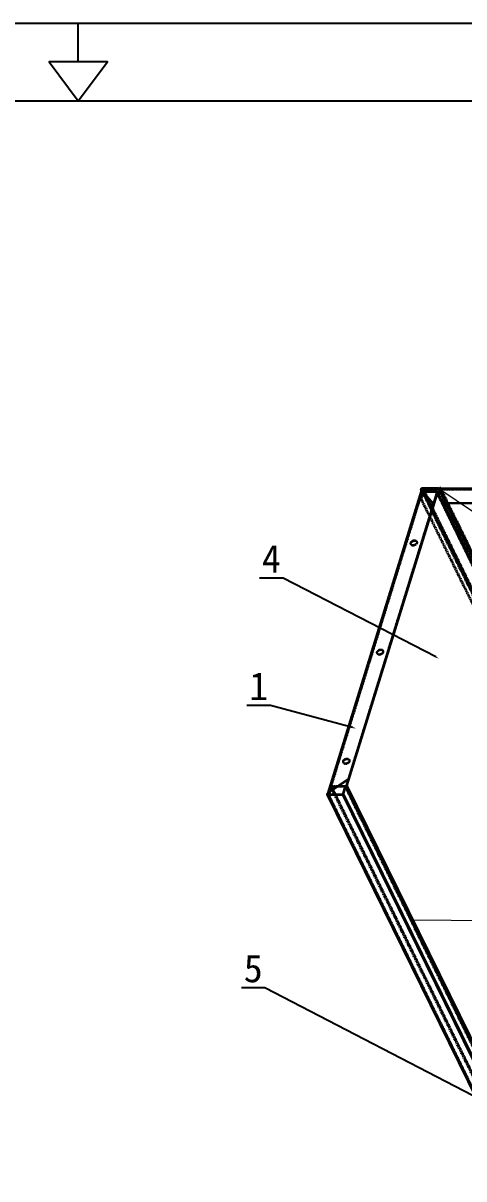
# Model space of a CAD drawing. Header units: millimetres. Extents: x 10653 to 40244, y 19163 to 29561.
# Drawn here: x 19641 to 20115, y 26731 to 27975 of the extents above; entities that cross this region are included whole.
import ezdxf
from ezdxf import colors
from ezdxf.entities.mleader import LeaderData, LeaderLine
from ezdxf.math import Vec2, Vec3

# ---------------------------------------------------------------- set-up
doc = ezdxf.new("R2010")
doc.units = ezdxf.units.MM
doc.linetypes.add('HIDDEN', pattern=[1.905, 1.27, -0.635])
for name, color, linetype in [('02___PRT_ALL_AXES', 7, 'Continuous'), ('DEFAULT_2', 8, 'HIDDEN'), ('print', 30, 'Continuous')]:
    doc.layers.add(name, color=color, linetype=linetype)
doc.layers.add('dim', color=2, linetype='Continuous', lineweight=9)

msp = doc.modelspace()

# ---------------------------------------------------------------- linework, layer by layer
at = {"color": 0}
for p, q in [((19699.878, 27933.103), (19699.878, 27974.874)), ((17213.312, 27891.333), (22186.444, 27891.333))]:
    msp.add_line(p, q, dxfattribs=at)
at = {"color": 3, "linetype": 'Continuous'}
for p, q in [((20068.755, 27472.032), (19967.941, 27145.798)), ((20069.724, 27471.612), (19969.508, 27147.314)), ((19989.288, 27154.453), (20086.598, 27469.35)), ((20068.943, 27472.003), (20068.366, 27473.178)), ((20088.488, 27473.961), (20069.529, 27473.961)), ((20081.946, 27457.512), (20069.724, 27471.612)), ((20070.692, 27474.745), (20087.271, 27474.745)), ((20085.24, 27470.917), (20071.447, 27470.917)), ((20086.552, 27470.231), (20087.833, 27467.62)), ((20086.598, 27469.35), (20087.684, 27467.138)), ((20087.656, 27473.961), (20087.271, 27474.745)), ((20089.574, 27473.256), (20087.396, 27466.207)), ((20087.396, 27466.207), (20094.186, 27458.373)), ((20088.527, 27474.04), (20088.507, 27473.974)), ((20461.683, 27473.256), (20089.574, 27473.256)), ((20090.059, 27474.823), (20089.69, 27474.823)), ((20090.456, 27474.013), (20090.059, 27474.823)), ((20461.925, 27474.013), (20090.185, 27474.013)), ((19990.445, 27161.414), (20081.946, 27457.512)), ((20089.418, 27463.604), (20224.76, 27187.806)), ((20090.307, 27462.578), (20224.909, 27188.289)), ((20447.873, 27458.373), (20094.186, 27458.373)), ((19969.508, 27147.314), (19990.445, 27161.414)), ((19985.367, 27144.984), (19988.193, 27154.129)), ((19988.193, 27154.129), (20149.866, 26824.676)), ((20150.35, 26826.242), (19989.288, 27154.453)), ((19967.229, 27144.866), (20128.901, 26815.413)), ((19968.54, 27144.181), (20130.212, 26814.728)), ((19968.54, 27144.181), (19984.175, 27144.181)), ((19970.441, 27147.115), (19969.776, 27144.964)), ((19976.102, 27144.964), (19973.902, 27149.446)), ((19976.127, 27144.964), (19973.921, 27149.459)), ((19986.888, 27152.886), (19979.01, 27152.886)), ((19984.175, 27144.181), (20145.847, 26814.728)), ((19985.367, 27144.984), (20147.04, 26815.53))]:
    msp.add_line(p, q, dxfattribs=at)
at = {"color": 7, "linetype": 'Continuous'}
for p, q in [((20068.366, 27473.178), (20088.246, 27473.178)), ((20069.529, 27473.961), (20069.287, 27473.178)), ((20069.287, 27473.178), (20070.489, 27470.729)), ((20069.34, 27471.935), (20069.897, 27471.935)), ((20069.897, 27471.935), (20069.778, 27471.549)), ((20070.692, 27474.745), (20070.45, 27473.961)), ((20071.022, 27470.114), (20071.176, 27470.114)), ((20071.176, 27470.114), (20071.136, 27469.983)), ((20071.176, 27470.114), (20071.378, 27469.704)), ((20071.447, 27470.917), (20071.205, 27470.133)), ((20071.205, 27470.133), (20071.467, 27469.601)), ((20084.998, 27470.133), (20071.205, 27470.133)), ((20081.991, 27457.42), (20085.677, 27469.35)), ((20085.24, 27470.917), (20084.998, 27470.133)), ((20084.998, 27470.133), (20085.563, 27468.982)), ((20086.598, 27469.35), (20085.677, 27469.35)), ((20087.271, 27474.745), (20087.029, 27473.961)), ((20087.701, 27465.585), (20087.396, 27466.207)), ((20094.491, 27457.752), (20087.701, 27465.585)), ((20088.488, 27473.961), (20088.246, 27473.178)), ((20088.246, 27473.178), (20089.046, 27471.547)), ((20088.507, 27473.974), (20089.428, 27473.974)), ((20088.527, 27474.04), (20089.817, 27474.04)), ((20089.69, 27474.823), (20089.428, 27473.974)), ((20089.428, 27473.974), (20089.665, 27473.491)), ((20089.448, 27474.04), (20089.689, 27473.549)), ((20090.059, 27474.823), (20089.817, 27474.04)), ((20089.899, 27473.873), (20089.817, 27474.04)), ((19990.75, 27160.792), (20082.251, 27456.89)), ((20081.946, 27457.512), (20082.251, 27456.89)), ((20094.491, 27457.752), (20094.186, 27458.373)), ((20448.178, 27457.752), (20094.491, 27457.752)), ((20095.816, 27457.752), (20227.321, 27189.773)), ((20097.389, 27457.752), (20228.894, 27189.773)), ((20097.441, 27457.752), (20228.946, 27189.773)), ((19969.813, 27146.693), (19990.75, 27160.792)), ((19987.13, 27153.669), (19980.173, 27153.669)), ((19984.446, 27144.984), (19987.272, 27154.129)), ((19988.193, 27154.129), (19987.272, 27154.129)), ((19988.367, 27154.453), (19990.214, 27160.432)), ((19989.288, 27154.453), (19988.367, 27154.453)), ((19990.445, 27161.414), (19990.75, 27160.792)), ((19967.182, 27145.748), (19968.103, 27145.748)), ((19968.103, 27145.748), (19968.46, 27145.02)), ((19968.54, 27144.181), (19968.782, 27144.964)), ((19968.782, 27144.964), (19984.417, 27144.964)), ((19969.176, 27146.002), (19968.855, 27144.964)), ((19969.394, 27147.259), (19969.748, 27146.638)), ((19969.508, 27147.314), (19969.813, 27146.693)), ((19984.175, 27144.181), (19984.417, 27144.964)), ((19985.367, 27144.984), (19984.446, 27144.984))]:
    msp.add_line(p, q, dxfattribs=at)
at = {"color": 0}
msp.add_lwpolyline([(19699.878, 27891.333), (19731.206, 27933.103), (19668.55, 27933.103), (19699.878, 27891.333)], close=True, dxfattribs=at)
at = {"color": 7, "linetype": 'Continuous'}
msp.add_lwpolyline([(20069.34, 27471.935), (20069.309, 27471.935), (20069.139, 27471.944), (20069.081, 27471.951)], dxfattribs=at)
at = {"color": 3, "linetype": 'Continuous'}
for centre, radius, start, end in [((20067.192, 27467.717), 4.645, 56.964614, 58.155001), ((20092.143, 27472.463), 2.688, 160.984041, 162.843749), ((19970.176, 27144.877), 2.408, 157.021882, 158.797556), ((19971.188, 27143.692), 3.993, 114.877808, 116.703533)]:
    msp.add_arc(centre, radius, start, end, dxfattribs=at)
at = {"color": 7, "linetype": 'Continuous'}
for centre, radius, start, end in [((19971.346, 27144.517), 2.631, 162.843975, 170.075779), ((19972.118, 27143.852), 3.657, 129.050704, 130.385773)]:
    msp.add_arc(centre, radius, start, end, dxfattribs=at)
at = {"color": 3, "linetype": 'Continuous'}
for points, knots in [([(20068.366, 27473.178), (20068.505, 27473.629), (20069.04, 27474.23), (20069.928, 27474.656), (20070.442, 27474.745), (20070.692, 27474.745)], [0, 0, 0, 0, 0.48036958, 0.74510773, 1, 1, 1, 1]), ([(20068.755, 27472.032), (20068.757, 27472.038), (20068.785, 27472.04), (20068.827, 27472.035), (20068.902, 27472.017), (20068.958, 27471.999), (20068.99, 27471.988)], [0, 0, 0, 0, 0.07964809, 0.26990126, 0.57737416, 1, 1, 1, 1]), ([(20068.99, 27471.988), (20069.002, 27471.983), (20069.053, 27471.965), (20069.102, 27471.945), (20069.141, 27471.929)], [0, 0, 0, 0, 0.22742686, 1, 1, 1, 1]), ([(20069.141, 27471.929), (20069.159, 27471.921), (20069.237, 27471.886), (20069.314, 27471.848), (20069.373, 27471.818)], [0, 0, 0, 0, 0.22921122, 1, 1, 1, 1]), ([(20069.373, 27471.818), (20069.395, 27471.806), (20069.486, 27471.757), (20069.575, 27471.705), (20069.642, 27471.663)], [0, 0, 0, 0, 0.23495595, 1, 1, 1, 1]), ([(20071.447, 27470.917), (20071.373, 27470.917), (20071.069, 27470.886), (20070.777, 27470.748), (20070.599, 27470.6)], [0, 0, 0, 0, 0.24316964, 1, 1, 1, 1]), ([(20086.552, 27470.231), (20086.5, 27470.337), (20086.355, 27470.536), (20085.928, 27470.839), (20085.516, 27470.917), (20085.24, 27470.917)], [0, 0, 0, 0, 0.22772777, 0.46683869, 1, 1, 1, 1]), ([(20086.598, 27469.35), (20086.644, 27469.498), (20086.69, 27469.801), (20086.615, 27470.101), (20086.552, 27470.231)], [0, 0, 0, 0, 0.51741373, 1, 1, 1, 1]), ([(20089.69, 27474.823), (20089.438, 27474.823), (20088.947, 27474.662), (20088.597, 27474.265), (20088.527, 27474.04)], [0, 0, 0, 0, 0.51698181, 1, 1, 1, 1]), ([(20089.834, 27473.799), (20089.811, 27473.769), (20089.714, 27473.627), (20089.645, 27473.466), (20089.602, 27473.339)], [0, 0, 0, 0, 0.21908554, 1, 1, 1, 1]), ([(20089.971, 27473.937), (20089.959, 27473.928), (20089.908, 27473.887), (20089.864, 27473.839), (20089.834, 27473.799)], [0, 0, 0, 0, 0.23140543, 1, 1, 1, 1]), ([(20090.185, 27474.013), (20090.166, 27474.013), (20090.09, 27474.006), (20090.018, 27473.971), (20089.971, 27473.937)], [0, 0, 0, 0, 0.23672501, 1, 1, 1, 1]), ([(19989.288, 27154.453), (19989.258, 27154.358), (19989.093, 27153.964), (19988.794, 27153.635), (19988.535, 27153.437)], [0, 0, 0, 0, 0.23293891, 1, 1, 1, 1]), ([(19967.182, 27145.748), (19967.136, 27145.599), (19967.091, 27145.296), (19967.165, 27144.996), (19967.229, 27144.866)], [0, 0, 0, 0, 0.51741373, 1, 1, 1, 1]), ([(19967.229, 27144.866), (19967.281, 27144.761), (19967.426, 27144.562), (19967.852, 27144.259), (19968.265, 27144.181), (19968.54, 27144.181)], [0, 0, 0, 0, 0.22772777, 0.46683869, 1, 1, 1, 1]), ([(19967.96, 27145.817), (19968.091, 27146.126), (19968.5, 27146.706), (19969.079, 27147.1), (19969.394, 27147.259)], [0, 0, 0, 0, 0.48836783, 1, 1, 1, 1]), ([(19984.175, 27144.181), (19984.434, 27144.181), (19984.937, 27144.346), (19985.296, 27144.753), (19985.367, 27144.984)], [0, 0, 0, 0, 0.51698181, 1, 1, 1, 1])]:
    msp.add_open_spline(points, degree=3, knots=knots, dxfattribs=at)
at = {"color": 7, "linetype": 'Continuous'}
for points, knots in [([(20069.287, 27473.178), (20069.303, 27473.23), (20069.396, 27473.446), (20069.568, 27473.622), (20069.716, 27473.724)], [0, 0, 0, 0, 0.23212981, 1, 1, 1, 1]), ([(20069.71, 27471.737), (20069.702, 27471.71), (20069.698, 27471.672), (20069.702, 27471.634), (20069.703, 27471.624)], [0, 0, 0, 0, 0.73450447, 1, 1, 1, 1]), ([(20069.897, 27471.935), (20069.873, 27471.92), (20069.798, 27471.871), (20069.729, 27471.798), (20069.71, 27471.737)], [0, 0, 0, 0, 0.30173163, 1, 1, 1, 1]), ([(20069.716, 27473.724), (20069.77, 27473.761), (20069.994, 27473.893), (20070.257, 27473.961), (20070.45, 27473.961)], [0, 0, 0, 0, 0.256015, 1, 1, 1, 1]), ([(20085.654, 27469.79), (20085.602, 27469.897), (20085.4, 27470.087), (20085.136, 27470.133), (20084.998, 27470.133)], [0, 0, 0, 0, 0.46365702, 1, 1, 1, 1]), ([(20085.677, 27469.35), (20085.7, 27469.424), (20085.723, 27469.576), (20085.686, 27469.726), (20085.654, 27469.79)], [0, 0, 0, 0, 0.51741373, 1, 1, 1, 1]), ([(20089.428, 27473.974), (20089.357, 27473.745), (20089.001, 27473.342), (20088.503, 27473.178), (20088.246, 27473.178)], [0, 0, 0, 0, 0.48301819, 1, 1, 1, 1]), ([(19988.367, 27154.453), (19988.358, 27154.424), (19988.314, 27154.307), (19988.245, 27154.201), (19988.184, 27154.128)], [0, 0, 0, 0, 0.23800621, 1, 1, 1, 1]), ([(19968.103, 27145.748), (19968.08, 27145.673), (19968.057, 27145.522), (19968.095, 27145.372), (19968.127, 27145.307)], [0, 0, 0, 0, 0.51741373, 1, 1, 1, 1]), ([(19968.127, 27145.307), (19968.179, 27145.2), (19968.381, 27145.011), (19968.645, 27144.964), (19968.782, 27144.964)], [0, 0, 0, 0, 0.46365702, 1, 1, 1, 1]), ([(19968.831, 27145.293), (19968.913, 27145.555), (19969.16, 27146.056), (19969.54, 27146.461), (19969.748, 27146.638)], [0, 0, 0, 0, 0.50086409, 1, 1, 1, 1])]:
    msp.add_open_spline(points, degree=3, knots=knots, dxfattribs=at)
for points in [[(20071.205, 27470.133), (20071.194, 27470.133), (20071.18, 27470.125), (20071.176, 27470.114)], [(19984.417, 27144.964), (19984.429, 27144.964), (19984.443, 27144.973), (19984.446, 27144.984)]]:
    msp.add_open_spline(points, degree=3, dxfattribs=at)
at = {"color": 3, "linetype": 'Continuous'}
msp.add_open_spline([(20088.507, 27473.974), (20088.505, 27473.968), (20088.497, 27473.961), (20088.492, 27473.965)], degree=3, dxfattribs=at)
at = {"layer": '02___PRT_ALL_AXES', "color": 7, "linetype": 'Continuous'}
for p, q in [((20057.506, 27415.682), (20057.811, 27415.06)), ((20021.196, 27298.183), (20021.501, 27297.561)), ((19984.886, 27180.684), (19985.191, 27180.062))]:
    msp.add_line(p, q, dxfattribs=at)
at = {"layer": '02___PRT_ALL_AXES', "color": 8, "linetype": 'HIDDEN'}
for p, q in [((20063.872, 27417.224), (20064.177, 27416.602)), ((20063.954, 27415.682), (20064.259, 27415.06)), ((20057.588, 27414.14), (20057.893, 27413.518)), ((20021.278, 27296.641), (20021.583, 27296.019)), ((20027.562, 27299.725), (20027.867, 27299.103)), ((20027.644, 27298.183), (20027.949, 27297.561)), ((19984.968, 27179.142), (19985.273, 27178.52)), ((19991.252, 27182.226), (19991.557, 27181.604)), ((19991.334, 27180.684), (19991.639, 27180.062))]:
    msp.add_line(p, q, dxfattribs=at)
at = {"layer": '02___PRT_ALL_AXES', "color": 7, "linetype": 'Continuous'}
for centre, radius, start, end in [((20062.429, 27415.709), 1.967, 44.079512, 46.096982), ((20062.471, 27415.749), 1.909, 36.820458, 44.097985), ((20059.635, 27414.351), 1.932, 185.502021, 194.947159), ((20023.325, 27296.852), 1.932, 185.502021, 194.947159), ((20026.119, 27298.21), 1.967, 44.079512, 46.096982), ((20026.161, 27298.25), 1.909, 36.820458, 44.097985), ((19987.015, 27179.353), 1.932, 185.502021, 194.947159), ((19989.809, 27180.711), 1.967, 44.079512, 46.096982), ((19989.851, 27180.751), 1.909, 36.820458, 44.097985)]:
    msp.add_arc(centre, radius, start, end, dxfattribs=at)
at = {"layer": '02___PRT_ALL_AXES', "color": 8, "linetype": 'HIDDEN'}
for centre, radius, start, end in [((20062.525, 27415.79), 1.841, 26.174334, 36.802504), ((20059.547, 27414.329), 1.842, 194.995187, 206.104614), ((20023.237, 27296.83), 1.842, 194.995187, 206.104614), ((20026.215, 27298.291), 1.841, 26.174334, 36.802504), ((19986.928, 27179.331), 1.842, 194.995187, 206.104614), ((19989.905, 27180.792), 1.841, 26.174334, 36.802504)]:
    msp.add_arc(centre, radius, start, end, dxfattribs=at)
at = {"layer": '02___PRT_ALL_AXES', "color": 3, "linetype": 'Continuous'}
for points, knots in [([(20057.588, 27414.14), (20057.476, 27414.367), (20057.346, 27414.892), (20057.426, 27415.423), (20057.506, 27415.682)], [0, 0, 0, 0, 0.48260075, 1, 1, 1, 1]), ([(20057.506, 27415.682), (20057.701, 27416.314), (20058.368, 27417.188), (20059.538, 27417.955), (20060.565, 27418.34), (20061.61, 27418.469), (20062.581, 27418.328), (20063.385, 27417.917), (20063.753, 27417.466), (20063.872, 27417.224)], [0, 0, 0, 0, 0.25133879, 0.39066662, 0.53040537, 0.66406582, 0.78685353, 0.89754498, 1, 1, 1, 1]), ([(20063.954, 27415.682), (20063.758, 27415.05), (20063.092, 27414.176), (20061.922, 27413.409), (20060.894, 27413.024), (20059.849, 27412.895), (20058.879, 27413.036), (20058.075, 27413.447), (20057.707, 27413.898), (20057.588, 27414.14)], [0, 0, 0, 0, 0.25133879, 0.39066662, 0.53040537, 0.66406582, 0.78685353, 0.89754498, 1, 1, 1, 1]), ([(20063.872, 27417.224), (20063.983, 27416.997), (20064.114, 27416.472), (20064.034, 27415.941), (20063.954, 27415.682)], [0, 0, 0, 0, 0.48260075, 1, 1, 1, 1]), ([(20021.278, 27296.641), (20021.166, 27296.868), (20021.036, 27297.393), (20021.116, 27297.924), (20021.196, 27298.183)], [0, 0, 0, 0, 0.48260075, 1, 1, 1, 1]), ([(20021.196, 27298.183), (20021.392, 27298.815), (20022.058, 27299.689), (20023.228, 27300.456), (20024.255, 27300.841), (20025.3, 27300.97), (20026.271, 27300.829), (20027.075, 27300.418), (20027.443, 27299.967), (20027.562, 27299.725)], [0, 0, 0, 0, 0.25133879, 0.39066662, 0.53040537, 0.66406582, 0.78685353, 0.89754498, 1, 1, 1, 1]), ([(20027.644, 27298.183), (20027.448, 27297.551), (20026.782, 27296.677), (20025.612, 27295.91), (20024.584, 27295.525), (20023.539, 27295.396), (20022.569, 27295.537), (20021.765, 27295.948), (20021.397, 27296.399), (20021.278, 27296.641)], [0, 0, 0, 0, 0.25133879, 0.39066662, 0.53040537, 0.66406582, 0.78685353, 0.89754498, 1, 1, 1, 1]), ([(20027.562, 27299.725), (20027.673, 27299.498), (20027.804, 27298.973), (20027.724, 27298.442), (20027.644, 27298.183)], [0, 0, 0, 0, 0.48260075, 1, 1, 1, 1]), ([(19984.968, 27179.142), (19984.857, 27179.369), (19984.726, 27179.894), (19984.806, 27180.425), (19984.886, 27180.684)], [0, 0, 0, 0, 0.48260075, 1, 1, 1, 1]), ([(19984.886, 27180.684), (19985.082, 27181.316), (19985.748, 27182.19), (19986.918, 27182.957), (19987.945, 27183.342), (19988.991, 27183.471), (19989.961, 27183.33), (19990.765, 27182.919), (19991.133, 27182.468), (19991.252, 27182.226)], [0, 0, 0, 0, 0.25133879, 0.39066662, 0.53040537, 0.66406582, 0.78685353, 0.89754498, 1, 1, 1, 1]), ([(19991.334, 27180.684), (19991.138, 27180.052), (19990.472, 27179.178), (19989.302, 27178.411), (19988.275, 27178.026), (19987.229, 27177.897), (19986.259, 27178.038), (19985.455, 27178.449), (19985.087, 27178.9), (19984.968, 27179.142)], [0, 0, 0, 0, 0.25133879, 0.39066662, 0.53040537, 0.66406582, 0.78685353, 0.89754498, 1, 1, 1, 1]), ([(19991.252, 27182.226), (19991.363, 27181.999), (19991.494, 27181.474), (19991.414, 27180.943), (19991.334, 27180.684)], [0, 0, 0, 0, 0.48260075, 1, 1, 1, 1])]:
    msp.add_open_spline(points, degree=3, knots=knots, dxfattribs=at)
at = {"layer": '02___PRT_ALL_AXES', "color": 7, "linetype": 'Continuous'}
for points, knots in [([(20057.711, 27414.165), (20057.704, 27414.238), (20057.691, 27414.539), (20057.744, 27414.842), (20057.811, 27415.06)], [0, 0, 0, 0, 0.24167061, 1, 1, 1, 1]), ([(20057.811, 27415.06), (20057.986, 27415.625), (20058.548, 27416.418), (20059.554, 27417.165), (20060.454, 27417.586), (20061.398, 27417.808), (20062.319, 27417.814), (20063.146, 27417.601), (20063.608, 27417.304), (20063.793, 27417.126)], [0, 0, 0, 0, 0.24446846, 0.37977616, 0.51722959, 0.65153566, 0.77808494, 0.89413476, 1, 1, 1, 1]), ([(20021.401, 27296.666), (20021.394, 27296.739), (20021.382, 27297.04), (20021.434, 27297.343), (20021.501, 27297.561)], [0, 0, 0, 0, 0.24167061, 1, 1, 1, 1]), ([(20021.501, 27297.561), (20021.676, 27298.126), (20022.239, 27298.919), (20023.244, 27299.666), (20024.144, 27300.087), (20025.088, 27300.309), (20026.009, 27300.315), (20026.836, 27300.102), (20027.298, 27299.805), (20027.483, 27299.627)], [0, 0, 0, 0, 0.24446846, 0.37977616, 0.51722959, 0.65153566, 0.77808494, 0.89413476, 1, 1, 1, 1]), ([(19985.091, 27179.167), (19985.084, 27179.24), (19985.072, 27179.541), (19985.124, 27179.844), (19985.191, 27180.062)], [0, 0, 0, 0, 0.24167061, 1, 1, 1, 1]), ([(19985.191, 27180.062), (19985.366, 27180.627), (19985.929, 27181.419), (19986.934, 27182.167), (19987.834, 27182.588), (19988.778, 27182.81), (19989.699, 27182.816), (19990.526, 27182.603), (19990.988, 27182.306), (19991.173, 27182.128)], [0, 0, 0, 0, 0.24446846, 0.37977616, 0.51722959, 0.65153566, 0.77808494, 0.89413476, 1, 1, 1, 1])]:
    msp.add_open_spline(points, degree=3, knots=knots, dxfattribs=at)
at = {"layer": '02___PRT_ALL_AXES', "color": 8, "linetype": 'HIDDEN'}
for points, knots in [([(20064.259, 27415.06), (20064.063, 27414.428), (20063.397, 27413.554), (20062.227, 27412.787), (20061.199, 27412.402), (20060.154, 27412.273), (20059.184, 27412.414), (20058.38, 27412.826), (20058.012, 27413.276), (20057.893, 27413.518)], [0, 0, 0, 0, 0.25133879, 0.39066662, 0.53040537, 0.66406582, 0.78685353, 0.89754498, 1, 1, 1, 1]), ([(20064.177, 27416.602), (20064.288, 27416.375), (20064.419, 27415.85), (20064.339, 27415.32), (20064.259, 27415.06)], [0, 0, 0, 0, 0.48260075, 1, 1, 1, 1]), ([(20027.949, 27297.561), (20027.753, 27296.929), (20027.087, 27296.055), (20025.917, 27295.288), (20024.89, 27294.903), (20023.844, 27294.774), (20022.874, 27294.915), (20022.07, 27295.326), (20021.702, 27295.777), (20021.583, 27296.019)], [0, 0, 0, 0, 0.25133879, 0.39066662, 0.53040537, 0.66406582, 0.78685353, 0.89754498, 1, 1, 1, 1]), ([(20027.867, 27299.103), (20027.978, 27298.876), (20028.109, 27298.351), (20028.029, 27297.82), (20027.949, 27297.561)], [0, 0, 0, 0, 0.48260075, 1, 1, 1, 1]), ([(19991.639, 27180.062), (19991.443, 27179.43), (19990.777, 27178.556), (19989.607, 27177.789), (19988.58, 27177.404), (19987.535, 27177.275), (19986.564, 27177.416), (19985.76, 27177.827), (19985.392, 27178.278), (19985.273, 27178.52)], [0, 0, 0, 0, 0.25133879, 0.39066662, 0.53040537, 0.66406582, 0.78685353, 0.89754498, 1, 1, 1, 1]), ([(19991.557, 27181.604), (19991.669, 27181.377), (19991.799, 27180.852), (19991.719, 27180.321), (19991.639, 27180.062)], [0, 0, 0, 0, 0.48260075, 1, 1, 1, 1])]:
    msp.add_open_spline(points, degree=3, knots=knots, dxfattribs=at)
at = {"layer": 'DEFAULT_2', "color": 8, "linetype": 'HIDDEN'}
for p, q in [((20068.976, 27471.935), (19967.792, 27144.504)), ((20069.71, 27471.737), (19968.831, 27145.293)), ((20069.778, 27471.549), (19969.176, 27146.002)), ((20070.029, 27470.99), (19969.813, 27146.693)), ((20070.255, 27470.114), (20068.083, 27463.083)), ((20068.943, 27471.975), (20068.925, 27471.979)), ((20245.29, 27112.644), (20068.943, 27472.003)), ((20068.976, 27471.935), (20069.34, 27471.935)), ((20071.136, 27469.983), (20069.004, 27463.083)), ((20069.529, 27473.961), (20246.453, 27113.428)), ((20069.642, 27471.663), (20069.996, 27471.043)), ((20069.724, 27471.612), (20070.029, 27470.99)), ((20069.978, 27471.073), (20069.996, 27471.043)), ((20082.251, 27456.89), (20070.029, 27470.99)), ((20070.255, 27470.114), (20231.317, 27141.904)), ((20070.255, 27470.114), (20071.022, 27470.114)), ((20247.374, 27113.428), (20070.45, 27473.961)), ((20070.489, 27470.729), (20246.211, 27112.644)), ((20247.616, 27114.211), (20070.692, 27474.745)), ((20071.378, 27469.704), (20232.238, 27141.904)), ((20071.447, 27470.917), (20232.51, 27142.707)), ((20071.467, 27469.601), (20232.268, 27141.923)), ((20085.24, 27470.917), (20246.302, 27142.707)), ((20085.563, 27468.982), (20246.06, 27141.923)), ((20085.654, 27469.791), (20246.716, 27141.58)), ((20085.677, 27469.35), (20246.739, 27141.14)), ((20263.953, 27113.428), (20087.029, 27473.961)), ((20264.196, 27114.211), (20087.656, 27473.961)), ((20087.684, 27467.138), (20089.418, 27463.604)), ((20089.88, 27472.635), (20087.701, 27465.585)), ((20087.833, 27467.62), (20090.307, 27462.578)), ((20088.488, 27473.961), (20265.412, 27113.428)), ((20088.507, 27473.974), (20265.431, 27113.44)), ((20088.527, 27474.04), (20265.451, 27113.506)), ((20089.046, 27471.547), (20095.816, 27457.752)), ((20089.574, 27473.256), (20089.88, 27472.635)), ((20089.602, 27473.339), (20089.893, 27472.676)), ((20089.665, 27473.491), (20097.389, 27457.752)), ((20089.689, 27473.549), (20097.441, 27457.752)), ((20089.69, 27474.823), (20266.614, 27114.289)), ((20461.988, 27472.635), (20089.88, 27472.635)), ((20090.427, 27472.797), (20089.899, 27473.873)), ((20462.293, 27473.013), (20090.185, 27473.013)), ((20090.669, 27473.58), (20090.427, 27472.797)), ((20462.052, 27472.797), (20090.427, 27472.797)), ((20090.669, 27473.58), (20090.456, 27474.013)), ((20462.777, 27473.58), (20090.669, 27473.58)), ((19990.214, 27160.432), (20081.991, 27457.42)), ((20068.083, 27463.083), (20229.145, 27134.873)), ((20068.083, 27463.083), (20069.004, 27463.083)), ((20069.004, 27463.083), (20230.066, 27134.873)), ((19972.239, 27152.886), (19972.481, 27153.669)), ((20133.543, 26825.459), (19972.481, 27153.669)), ((19980.173, 27153.669), (19972.481, 27153.669)), ((19986.961, 27152.886), (19987.204, 27153.669)), ((19987.204, 27153.669), (19987.13, 27153.669)), ((20148.266, 26825.459), (19987.204, 27153.669)), ((19987.272, 27154.129), (20148.945, 26824.676)), ((20149.429, 26826.242), (19988.367, 27154.453)), ((19967.182, 27145.748), (20128.854, 26816.294)), ((19967.792, 27144.504), (19968.713, 27144.504)), ((19967.941, 27145.798), (19967.876, 27145.588)), ((19968.127, 27145.307), (20129.799, 26815.854)), ((19968.46, 27145.02), (20130.08, 26815.673)), ((19968.855, 27144.964), (19968.641, 27144.269)), ((20129.703, 26816.059), (19968.641, 27144.269)), ((19969.562, 27144.269), (19968.641, 27144.269)), ((19968.782, 27144.964), (20130.454, 26815.511)), ((19969.776, 27144.964), (19969.562, 27144.269)), ((20130.624, 26816.059), (19969.562, 27144.269)), ((19972.221, 27152.873), (19970.441, 27147.115)), ((20132.362, 26824.663), (19971.3, 27152.873)), ((19972.221, 27152.873), (19971.3, 27152.873)), ((19973.902, 27149.446), (19972.221, 27152.873)), ((19973.921, 27149.459), (19972.239, 27152.886)), ((19979.01, 27152.886), (19972.239, 27152.886)), ((20133.283, 26824.663), (19976.102, 27144.964)), ((20133.301, 26824.676), (19976.127, 27144.964)), ((19984.417, 27144.964), (20146.089, 26815.511)), ((19984.446, 27144.984), (20146.118, 26815.53)), ((19986.961, 27152.886), (19986.888, 27152.886)), ((20148.024, 26824.676), (19986.961, 27152.886))]:
    msp.add_line(p, q, dxfattribs=at)
for points in [[(20068.925, 27471.979), (20068.924, 27471.979), (20068.958, 27471.967), (20069.04, 27471.93), (20069.162, 27471.864), (20069.316, 27471.765), (20069.489, 27471.632), (20069.669, 27471.465), (20069.842, 27471.268), (20069.978, 27471.073)], [(20069.081, 27471.951), (20069.015, 27471.96), (20068.943, 27471.975)]]:
    msp.add_lwpolyline(points, dxfattribs=at)
for centre, radius, start, end in [((20070.069, 27471.675), 0.37, 187.945941, 190.802799), ((20045.012, 27455.612), 29.365, 31.57801, 31.698703), ((20091.164, 27472.238), 1.344, 160.984041, 162.843749), ((19987.319, 27154.858), 1.132, 318.800762, 319.849714), ((19970.168, 27144.88), 2.399, 158.799387, 162.828686), ((19971.463, 27144.501), 2.75, 171.401667, 179.927849), ((19971.366, 27144.513), 2.652, 170.068694, 171.350098)]:
    msp.add_arc(centre, radius, start, end, dxfattribs=at)
for points, knots in [([(20068.976, 27471.935), (20068.943, 27471.944), (20068.886, 27471.96), (20068.813, 27471.989), (20068.775, 27472.007), (20068.753, 27472.026), (20068.755, 27472.032)], [0, 0, 0, 0, 0.42266859, 0.73016628, 0.92045843, 1, 1, 1, 1]), ([(20069.706, 27471.606), (20069.708, 27471.594), (20069.721, 27471.541), (20069.741, 27471.491), (20069.759, 27471.453)], [0, 0, 0, 0, 0.22430524, 1, 1, 1, 1]), ([(20069.759, 27471.453), (20069.772, 27471.425), (20069.839, 27471.295), (20069.917, 27471.171), (20069.978, 27471.073)], [0, 0, 0, 0, 0.21161846, 1, 1, 1, 1]), ([(20070.599, 27470.6), (20070.558, 27470.566), (20070.412, 27470.43), (20070.299, 27470.254), (20070.255, 27470.114)], [0, 0, 0, 0, 0.26725175, 1, 1, 1, 1]), ([(20090.185, 27473.013), (20090.156, 27473.013), (20090.074, 27472.988), (20089.968, 27472.864), (20089.917, 27472.746), (20089.893, 27472.676)], [0, 0, 0, 0, 0.18086516, 0.52644353, 1, 1, 1, 1]), ([(20090.669, 27473.58), (20090.637, 27473.644), (20090.571, 27473.76), (20090.429, 27473.933), (20090.278, 27474.013), (20090.185, 27474.013)], [0, 0, 0, 0, 0.31819791, 0.58627603, 1, 1, 1, 1]), ([(20090.427, 27472.797), (20090.411, 27472.829), (20090.359, 27472.923), (20090.26, 27473.013), (20090.185, 27473.013)], [0, 0, 0, 0, 0.32332695, 1, 1, 1, 1]), ([(19972.481, 27153.669), (19972.225, 27153.669), (19971.727, 27153.506), (19971.37, 27153.102), (19971.3, 27152.873)], [0, 0, 0, 0, 0.51698181, 1, 1, 1, 1]), ([(19988.535, 27153.437), (19988.421, 27153.35), (19987.949, 27153.047), (19987.379, 27152.886), (19986.961, 27152.886)], [0, 0, 0, 0, 0.25513941, 1, 1, 1, 1]), ([(19988.17, 27154.113), (19987.992, 27153.908), (19987.651, 27153.713), (19987.292, 27153.669), (19987.204, 27153.669)], [0, 0, 0, 0, 0.75371907, 1, 1, 1, 1]), ([(19967.792, 27144.504), (19967.78, 27144.596), (19967.749, 27144.959), (19967.796, 27145.329), (19967.876, 27145.588)], [0, 0, 0, 0, 0.25436753, 1, 1, 1, 1])]:
    msp.add_open_spline(points, degree=3, knots=knots, dxfattribs=at)
msp.add_open_spline([(19972.239, 27152.886), (19972.233, 27152.886), (19972.222, 27152.881), (19972.225, 27152.876)], degree=3, dxfattribs=at)
at = {"layer": 'dim', "lineweight": 9}
for p, q in [((20087.656, 27473.961), (20785.237, 27004.016)), ((20059.312, 27009.88), (20785.56, 27003.543))]:
    msp.add_line(p, q, dxfattribs=at)
at = {"layer": 'print'}
msp.add_lwpolyline([(17046.229, 27974.874), (22353.526, 27974.874), (22353.526, 24299.056), (17046.229, 24299.056)], close=True, dxfattribs=at)

# ---------------------------------------------------------------- leaders
at = {"lineweight": 9}
ml = msp.add_multileader_mtext('Standard', dxfattribs=at)
ml.set_content('4', color=2)
ml.set_leader_properties(color=2)
ml.build(insert=Vec2(0, 0))
ml.multileader.update_dxf_attribs({"text_left_attachment_type": 5, "text_right_attachment_type": 5, "dogleg_length": 0.36})
ctx = ml.context
ctx.base_point, ctx.char_height, ctx.plane_origin = Vec3(19895.833, 27377.384), 30, Vec3(20077.299, 27470.133)
ctx.left_attachment, ctx.right_attachment, ctx.text_align_type = 5, 5, 2
notes = []
notes.append((ctx, [(0, (1, 1, 0), (19920.193, 27377.384), (-1, 0), 0.36, [(0, [(20087.938, 27290.995)], 0, [])])]))
ctx.mtext.insert, ctx.mtext.alignment, ctx.mtext.flow_direction = Vec3(19917.833, 27413.384), 3, 5
ml = msp.add_multileader_mtext('Standard', dxfattribs=at)
ml.set_content('1', color=2)
ml.set_leader_properties(color=2)
ml.build(insert=Vec2(0, 0))
ml.multileader.update_dxf_attribs({"text_left_attachment_type": 5, "text_right_attachment_type": 5, "dogleg_length": 0.36})
ctx = ml.context
ctx.base_point, ctx.char_height, ctx.plane_origin = Vec3(19892.198, 27240.32), 30, Vec3(20022.239, 27298.919)
ctx.left_attachment, ctx.right_attachment, ctx.text_align_type = 5, 5, 2
notes.append((ctx, [(0, (1, 1, 0), (19906.558, 27240.32), (-1, 0), 0.36, [(0, [(19998.94, 27215.797)], 0, [])])]))
ctx.mtext.insert, ctx.mtext.alignment, ctx.mtext.flow_direction = Vec3(19904.198, 27276.32), 3, 5
ml = msp.add_multileader_mtext('Standard', dxfattribs=at)
ml.set_content('5', color=2)
ml.set_leader_properties(color=2)
ml.build(insert=Vec2(0, 0))
ml.multileader.update_dxf_attribs({"text_left_attachment_type": 5, "text_right_attachment_type": 5, "dogleg_length": 0.36})
ctx = ml.context
ctx.base_point, ctx.char_height, ctx.plane_origin = Vec3(19876.31, 26936.641), 30, Vec3(20170.899, 26800.189)
ctx.left_attachment, ctx.right_attachment, ctx.text_align_type = 5, 5, 2
notes.append((ctx, [(0, (1, 1, 0), (19900.67, 26936.641), (-1, 0), 0.36, [(0, [(20175.573, 26793.815)], 0, [])])]))
ctx.mtext.insert, ctx.mtext.alignment, ctx.mtext.flow_direction = Vec3(19898.31, 26972.641), 3, 5
for ctx, leaders in notes:
    for number, flags, end, landing, length, lines in leaders:
        leader = LeaderData()
        leader.index, (leader.has_last_leader_line, leader.has_dogleg_vector, leader.attachment_direction) = number, flags
        leader.last_leader_point, leader.dogleg_vector, leader.dogleg_length = Vec3(end), Vec3(landing), length
        for number, points, colour, breaks in lines:
            line = LeaderLine()
            line.index, line.vertices, line.color, line.breaks = number, Vec3.list(points), colors.encode_raw_color(colour), breaks
            leader.lines.append(line)
        ctx.leaders.append(leader)

doc.saveas('drawing.dxf')
